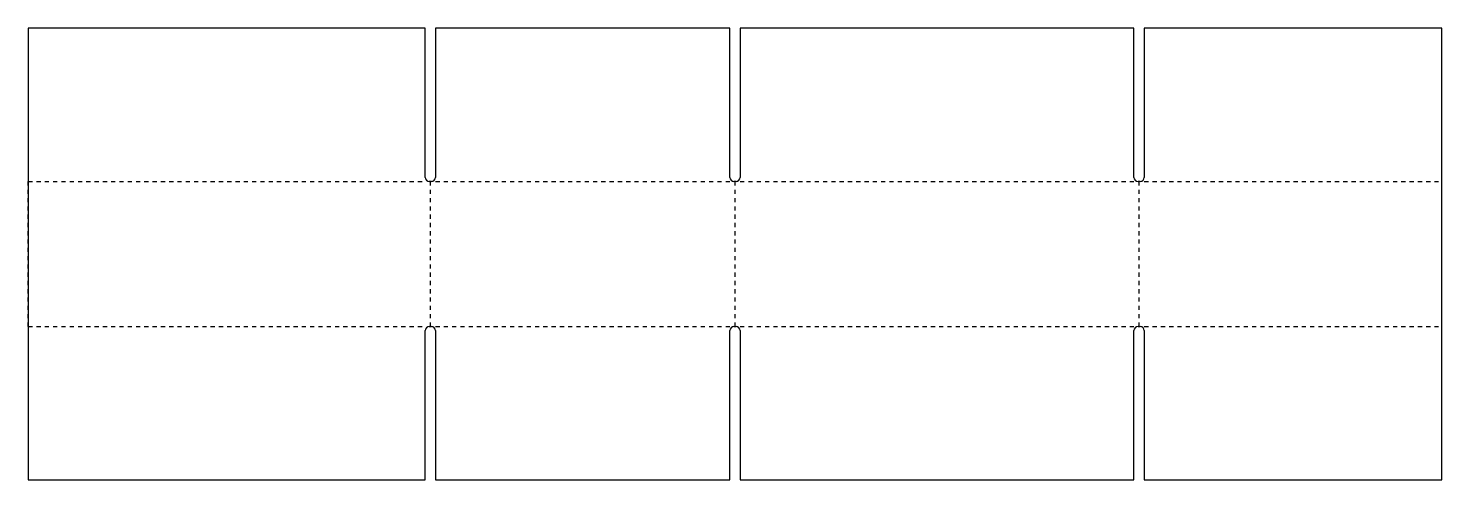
# Model space of a CAD drawing. Header units: inches. Extents: x 0 to 42.6, y 0 to 13.6.
import ezdxf

# ---------------------------------------------------------------- set-up
doc = ezdxf.new("R2010")
doc.units = ezdxf.units.IN
doc.header["$MEASUREMENT"] = 0
doc.linetypes.add('DASHED', pattern=[0.25, 0.125, -0.125])
doc.layers.add('CREASE', color=3, linetype='Continuous')
doc.layers.add('CUT', color=1, linetype='Continuous')

msp = doc.modelspace()

# ---------------------------------------------------------------- linework, layer by layer
at = {"layer": 'CREASE', "linetype": 'DASHED'}
for p, q in [((0, 4.625), (0, 9)), ((0, 9), (11.9687, 9)), ((12.125, 4.625), (12.125, 9)), ((12.2813, 9), (21.1562, 9)), ((21.3125, 4.625), (21.3125, 9)), ((21.4688, 9), (33.3437, 9)), ((33.5, 4.625), (33.5, 9)), ((33.6563, 9), (42.625, 9)), ((0, 4.625), (11.9687, 4.625)), ((12.2813, 4.625), (21.1562, 4.625)), ((21.4688, 4.625), (33.3437, 4.625)), ((33.6563, 4.625), (42.625, 4.625))]:
    msp.add_line(p, q, dxfattribs=at)
at = {"layer": 'CUT'}
for p, q in [((11.9687, 13.625), (0, 13.625)), ((0, 13.625), (0, 9)), ((11.9687, 9.125), (11.9687, 13.625)), ((21.1562, 13.625), (12.2813, 13.625)), ((12.2813, 13.625), (12.2813, 9.125)), ((21.1562, 9.125), (21.1562, 13.625)), ((33.3437, 13.625), (21.4688, 13.625)), ((21.4688, 13.625), (21.4688, 9.125)), ((33.3437, 9.125), (33.3437, 13.625)), ((42.625, 13.625), (33.6563, 13.625)), ((33.6563, 13.625), (33.6563, 9.125)), ((42.625, 0), (42.625, 13.625)), ((0, 9), (0, 8.5)), ((12.1563, 9), (12.0937, 9)), ((21.3438, 9), (21.2812, 9)), ((33.5313, 9), (33.4687, 9)), ((0, 8.5), (0, 5.125)), ((0, 5.125), (0, 4.625)), ((0, 4.625), (0, 0)), ((11.9687, 0), (11.9687, 4.5)), ((12.0937, 4.625), (12.1563, 4.625)), ((12.2813, 4.5), (12.2813, 0)), ((21.1562, 0), (21.1562, 4.5)), ((21.2812, 4.625), (21.3438, 4.625)), ((21.4688, 4.5), (21.4688, 0)), ((33.3437, 0), (33.3437, 4.5)), ((33.4687, 4.625), (33.5313, 4.625)), ((33.6563, 4.5), (33.6563, 0)), ((0, 0), (11.9687, 0)), ((12.2813, 0), (21.1562, 0)), ((21.4688, 0), (33.3437, 0)), ((33.6563, 0), (42.625, 0))]:
    msp.add_line(p, q, dxfattribs=at)
for centre, start, end in [((12.0937, 9.125), 180, 270), ((12.1563, 9.125), 270, 0), ((21.2812, 9.125), 180, 270), ((21.3438, 9.125), 270, 0), ((33.4687, 9.125), 180, 270), ((33.5313, 9.125), 270, 0), ((12.0937, 4.5), 90, 180), ((12.1563, 4.5), 0, 90), ((21.2812, 4.5), 90, 180), ((21.3438, 4.5), 0, 90), ((33.4687, 4.5), 90, 180), ((33.5313, 4.5), 0, 90)]:
    msp.add_arc(centre, 0.125, start, end, dxfattribs=at)

doc.saveas('drawing.dxf')
